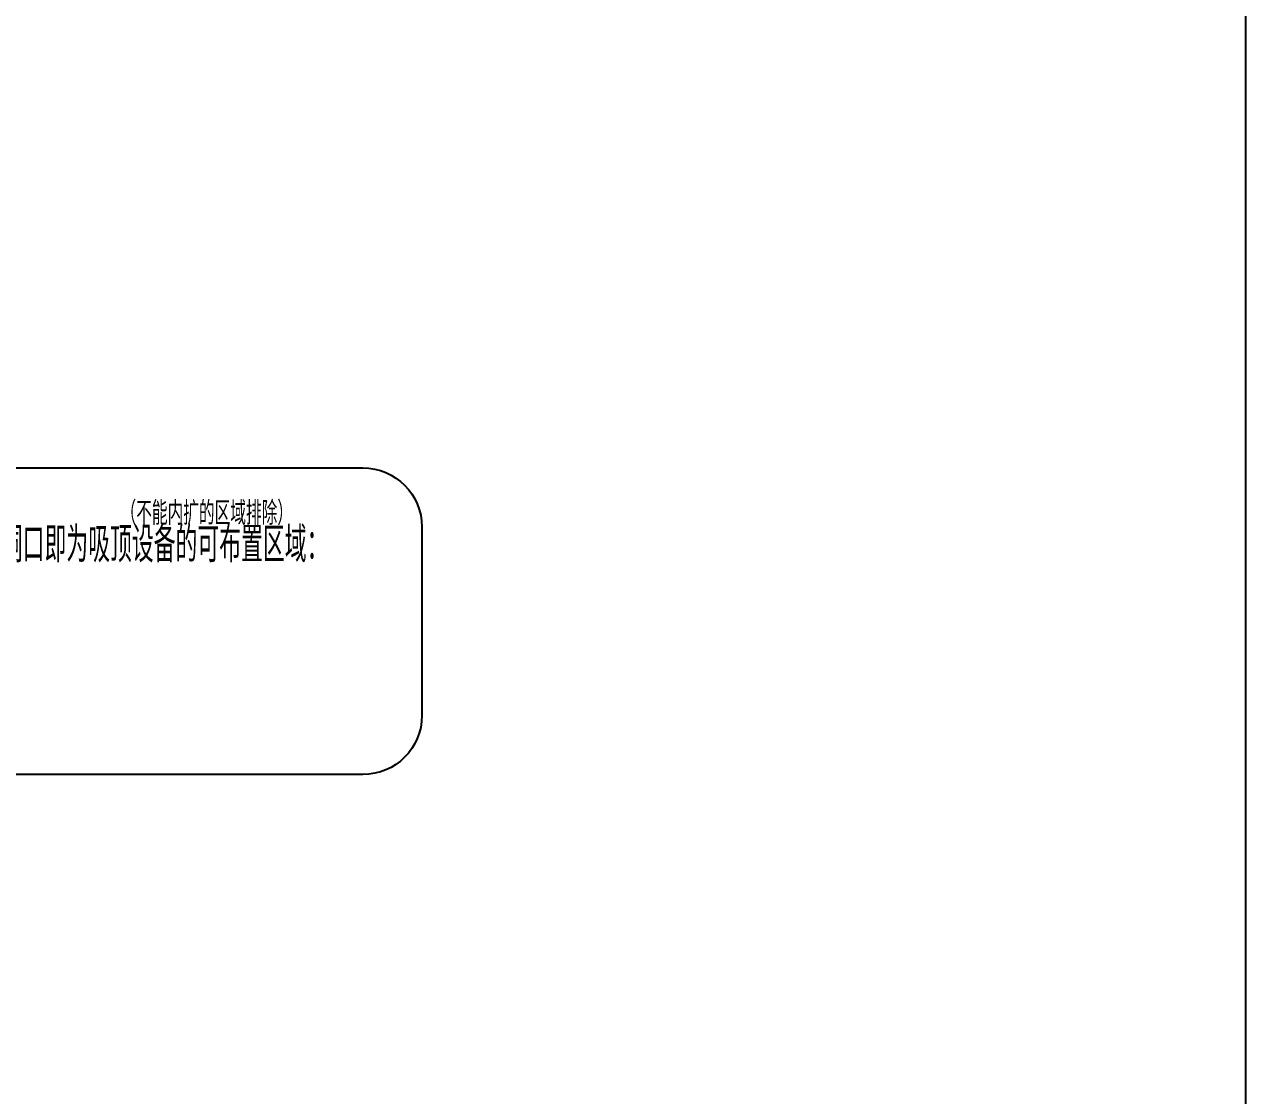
# Model space of a CAD drawing. Header units: millimetres. Extents: x -77018 to 517482, y 243785 to 1580285.
# Drawn here: x 310291 to 517482, y 856313 to 1038028 of the extents above; entities that cross this region are included whole.
import ezdxf
from ezdxf.enums import TextEntityAlignment as Align

# ---------------------------------------------------------------- set-up
doc = ezdxf.new("R2010")
doc.units = ezdxf.units.MM
doc.header["$LTSCALE"] = 1000
for name, color, linetype in [('C-SHET-SHET', 144, 'Continuous'), ('E-UNIV-DIAG', 2, 'Continuous'), ('E-UNIV-NOTE', 6, 'Continuous')]:
    doc.layers.add(name, color=color, linetype=linetype)
doc.styles.add('TH-STYLE3', font='tssdeng.shx', dxfattribs={"width": 0.65, "bigfont": 'tssdchn.shx'})

msp = doc.modelspace()

# ---------------------------------------------------------------- linework, layer by layer
at = {"layer": 'C-SHET-SHET'}
msp.add_lwpolyline([(-77018, 1580284.8), (517482, 1580284.8), (517482, 243784.8), (-77018, 243784.8)], close=True, dxfattribs=at)
at = {"layer": 'E-UNIV-DIAG'}
msp.add_lwpolyline([(367732, 910784.8), (187732, 910784.8, -0.41421356), (177732, 920784.8), (177732, 952784.8, -0.41421356), (187732, 962784.8), (367732, 962784.8, -0.41421356), (377732, 952784.8), (377732, 920784.8, -0.41421356)], format="xyb", close=True, dxfattribs=at)

# ---------------------------------------------------------------- texts
at = {"layer": 'E-UNIV-NOTE', "style": 'TH-STYLE3', "width": 0.7}
msp.add_text('（不能内扩的区域排除）', height=4000, dxfattribs=at).set_placement((341229.4, 955333.3), align=Align.MIDDLE)
at = {"layer": 'E-UNIV-NOTE', "style": 'TH-STYLE3', "width": 0.65}
msp.add_text('由区域内的墙、柱、梁可得顶板上的所有梁间区域，内缩一定距离后排除洞口即为吸顶设备的可布置区域：', height=6000, dxfattribs=at).set_placement((187732, 949784.8), align=Align.MIDDLE_LEFT)

doc.saveas('drawing.dxf')
